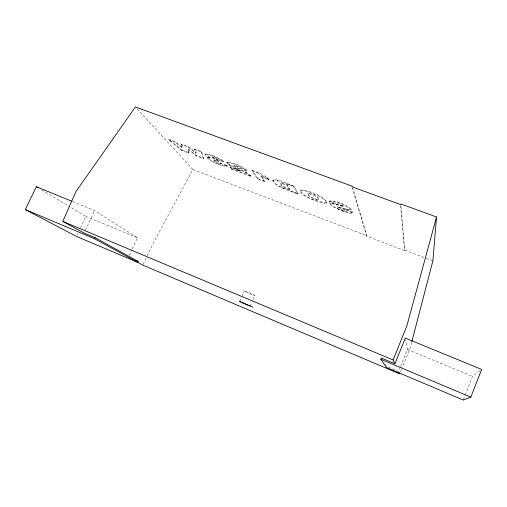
<?xml version="1.0" encoding="UTF-8"?>
<svg xmlns="http://www.w3.org/2000/svg" width="507" height="507" viewBox="0 0 507 507"><rect width="100%" height="100%" fill="white"/><g stroke="black" fill="none" stroke-linecap="round" stroke-linejoin="round"><path stroke-width="0.38" stroke-dasharray="2.54 1.9" d="M326.438 202.654L325.792 200.956L322.642 198.319A11.813 2.389 23.2 0 0 320.418 197.008C318.371 195.626 292.742 184.383 302.527 194.492A12.086 2.427 23.2 0 0 304.371 195.727L311.374 199.213L322.287 202.958A11.059 2.224 23.1 0 0 324.131 203.256L326.267 202.933L326.527 201.273C320.088 194.441 309.872 190.911 300.708 189.935L299.96 190.803M307.945 193.623C307.717 196.995 323.346 202.933 317.002 196.532C313.998 193.611 302.229 191.107 310.956 197.546A4.791 0.963 23.2 0 0 311.938 198.041L316.165 199.638A4.69 0.944 23.2 0 0 317.23 199.878L318.358 199.847L318.795 199.118M318.573 199.631L318.123 198.313L316.393 196.786A5.114 1.033 23.2 0 0 315.278 196.139L309.359 193.915A5.203 1.052 23.2 0 0 308.662 193.813L307.755 194.061L307.983 193.535M273.172 179.884L273.077 180.682C274.838 184.13 278.685 185.682 281.943 187.368L298.211 193.668L297.996 194.168L283.514 188.648L277.785 185.822L274.724 183.673A22.536 4.512 23.5 0 1 272.842 180.568L273.172 179.884C280.365 178.92 287.152 184.523 294.047 186.037L298.211 193.668L290.764 191.456M250.971 176.525L245.312 172.532L234.88 166.778C229.684 161.727 248.411 173.324 246.554 170.77L246.782 170.263C248.569 172.209 229.329 161.289 235.508 166.53L247.086 172.957L250.433 175.314L251.193 176.03L250.971 176.525L231.363 169.167L229.982 167.348L230.203 166.86L240.445 170.694L240.229 171.189L229.982 167.348M337.003 204.536L337.523 203.789L338.708 203.865L343.778 206.165L332.243 203.085L330.551 202.984L329.797 203.884C332.579 207.857 338.207 208.909 342.402 210.925C345.267 211.026 351.104 215.805 353.183 212.268L345.597 209.321L344.665 209.702L342.402 209.138L337.808 206.755L348.119 209.385L350.724 209.695L351.319 209.353C345.894 204.22 337.37 201.241 329.968 200.633L329.461 201.615L337.003 204.536L337.605 204.277A3.245 0.665 22.8 0 1 339.145 204.568L343.556 206.71L333.429 203.909L330.051 203.592C336.109 208.859 344.817 212.515 352.853 212.807L353.183 212.268L352.929 212.997M212.325 156.98L212.832 157.525A3.048 0.596 24.8 0 0 213.225 157.797L213.998 158.26A3.175 0.621 24.8 0 0 214.689 158.615L217.028 159.547L218.682 161.334L218.46 161.828L216.8 160.041L213.979 158.862A3.524 0.684 24.7 0 1 213.149 158.387L212.103 157.347A2.345 0.456 24.8 0 1 212.192 157.29L212.262 157.278A2.415 0.469 24.8 0 1 212.534 157.29C216.559 158.146 219.341 161.663 223.657 161.841L223.885 161.346L220.773 159.223L213.618 155.947L206.552 153.773L205.614 153.951L205.677 155.161A5.754 1.115 24.8 0 0 206.324 155.744A5.387 1.039 24.8 0 0 207.217 156.371L210.405 158.114L210.627 157.62L206.913 155.522L205.595 154.204M210.627 157.62L207.965 157.037A6.135 1.172 24.8 0 0 207.591 157.1C210.792 161.606 222.003 166.626 227.364 165.567L220.634 162.836L220.279 163.799L218.187 163.349A3.872 0.741 24.7 0 1 217.516 163.083C216.394 162.36 213.39 161.682 214.163 159.933A3.213 0.615 24.7 0 1 214.417 159.87L218.682 161.334M207.433 157.221L207.243 158.026L207.946 158.862L213.352 162.227L221.851 165.643L226.604 166.594M411.678 342.2L410.093 348.277L402.355 367.328M220.412 163.685L220.634 162.836M345.597 209.321L345.115 210.158C343.885 210.969 334.157 206.4 339.246 207.382L348.062 209.936L350.546 210.221L351.091 209.809C345.521 204.936 336.743 201.089 329.506 201.412M463.259 400.042L464.938 395.745M465.217 395.029L472.505 376.422L479.818 370.826M400.321 367.049L398.546 371.441L386.911 366.523L383.9 361.954M400.612 366.314L407.419 349.481L405.587 339.62M400.581 371.694L402.057 368.057M337.586 207.281L337.808 206.755M352.232 187.552L366.586 236.167L404.706 250.686L400.872 205.487M343.556 206.71L343.752 206.229M366.586 236.167L366.783 235.698L352.916 188.452M329.461 201.615L329.683 201.095L337.225 204.017M227.003 166.385L227.364 165.567L226.61 166.594M250.185 306.114L251.713 302.584M252.942 299.757L254.78 295.518A5.761 0.33 23.5 0 0 247.036 291.836A5.761 0.33 23.5 0 0 246.675 292.298A5.761 0.33 23.5 0 0 254.78 295.518M239.596 301.507L241.446 297.273M241.75 296.57L244.216 290.923M289.434 189.612L289.655 189.111L287.241 184.897L281.765 183.09L280.929 183.09L280.479 183.807L281.867 186.056L282.982 186.868L289.434 189.612L287.019 185.41L282.107 183.718L280.479 183.807M294.047 186.037L293.826 186.557L297.996 194.168M329.797 203.884L330.095 203.199M287.019 185.41L287.241 184.897M260.94 176.341L268.792 180.137L269.014 179.63L267.873 177.837L258.012 172.494L252.34 170.377L252.112 170.891L257.676 179.041L264.394 181.563L264.616 181.062L261.168 175.834L260.94 176.341L264.394 181.563M257.676 179.041L257.898 178.546L252.34 170.377M268.792 180.137L267.645 178.35L267.873 177.837M267.645 178.35L259.438 174.129L257.784 173.007L258.012 172.494M239.944 168.432L240.166 167.931M212.103 157.347L212.319 156.866A2.377 0.463 24.8 0 1 212.389 156.802A2.237 0.437 24.8 0 1 212.61 156.777L215.222 157.639A2.865 0.558 24.8 0 1 215.862 157.943L217.934 159.401L223.885 161.346M231.363 169.167L231.585 168.679L230.203 166.86M216.8 160.041L217.028 159.547M217.712 159.901L217.934 159.401M233.651 165.593L233.892 165.067M350.99 210.075L351.319 209.353M181.734 144.153L182.463 147.721L175.656 141.89L168.888 139.368L168.66 139.856L181.576 150.484L188.414 153.051L187.742 149.178L196.367 156.036L203.301 158.634L201.412 152.075L201.64 151.58L194.707 148.995L194.479 149.489L196.063 153.38L188.331 147.195L181.506 144.653L181.734 144.153L188.553 146.7L196.285 152.892L194.707 148.995M203.301 158.634L203.516 158.152L201.64 151.58M188.414 153.051L187.964 148.69L196.589 155.554L203.516 158.152M196.367 156.036L196.589 155.554M129.405 255.192L131.966 249.602M132.289 248.905L137.41 237.72L94.594 210.601L72.742 201.634M181.576 150.484L181.791 150.009L168.888 139.368M188.331 147.195L188.553 146.7M181.506 144.653L182.235 148.209L175.435 142.385L175.656 141.89M85.41 230.235L94.594 210.601M77.134 234.982L77.805 233.556M80.486 227.827L85.854 216.381L68.895 206.216M143.12 264.42L146.859 256.637M147.195 255.927L153.697 242.352L192.869 169.503L136.478 108.118M227.174 161.987L226.883 163.096L229.158 165.073L240.229 171.189M227.009 162.297L226.8 162.677L227.092 162.43C233.987 163.438 241.155 166.207 246.554 170.77M205.373 154.47C210.297 154.179 215.202 157.398 219.727 159.274A8.41 1.629 24.7 0 1 221.305 160.174L223.657 161.841M207.205 157.728L210.405 158.114M220.634 163.197L218.98 163.058A4.031 0.773 24.7 0 1 218.2 162.779L217.224 162.373A3.105 0.596 24.7 0 1 216.476 162.006L214.1 160.06M272.842 180.568L274.433 180.055L277.323 180.587L293.826 186.557L286.024 183.04M326.584 202.204L325.836 202.692C316.843 201.279 305.328 198.376 300.15 190.467M213.916 160.44L214.043 160.383A3.137 0.602 24.7 0 1 214.372 160.37A2.896 0.558 24.7 0 1 214.841 160.453L215.786 160.738A4.538 0.868 24.7 0 1 216.483 160.998L218.46 161.828M277.323 180.587L278.172 180.251M342.402 210.925L346.826 211.894M245.312 172.532L247.086 172.957M252.112 170.891L257.784 173.007M168.66 139.856L175.435 142.385M194.479 149.489L201.412 152.075M289.655 189.111L283.198 186.367L282.082 185.549L280.707 183.3M181.791 150.009L188.636 152.569M231.585 168.679L251.193 176.03M257.898 178.546L264.616 181.062M192.869 169.503L366.783 235.698M404.903 250.205L425.512 258.05M426.254 258.336L432.877 260.858M345.375 209.841L352.961 212.788M220.412 163.33L227.142 166.062M85.854 216.381L137.41 237.72M407.419 349.481L472.505 376.422M235.292 168.533L240.445 170.694L228.803 164.173L227.212 162.753M269.014 179.63L261.168 175.834M41.758 189.948L68.217 205.81M337.491 208.364L339.025 209.613M281.943 187.368L283.514 188.648M246.782 170.263C241.471 165.681 234.399 163.14 227.592 161.866A7.573 1.489 24.5 0 0 227.212 162.753M228.803 164.173L230.412 165.859M400.549 205.303L404.706 250.686"/><path stroke-width="0.76" d="M72.013 201.336L36.333 186.696L25.35 209.594L76.462 236.414L137.689 262.315L138.119 261.378L95.062 237.656L84.099 233.043L62.805 221.407L75.999 191.481L135.413 106.958L352.257 186.202L352.004 186.798L400.479 204.524L400.733 203.915L436.533 217.002L432.877 260.858L411.88 341.439M436.533 217.002L406.88 325.811L393.128 359.97L394.915 363.747L405.308 338.106L481.65 369.432L470.832 397.146L463.259 400.042L386.486 367.562L380.827 359.254L381.321 358.031L394.915 363.747M137.689 262.315L94.562 238.734L95.062 237.656M62.805 221.407L393.128 359.97M25.35 209.594L94.562 238.734M380.827 359.254L470.832 397.146M250.046 305.987L239.596 301.507L253.151 307.293M136.047 260.503L138.119 261.378M133.905 260.275L142.784 265.129L399.693 373.874L399.123 372.658M36.333 186.696L38.367 187.913"/></g></svg>
